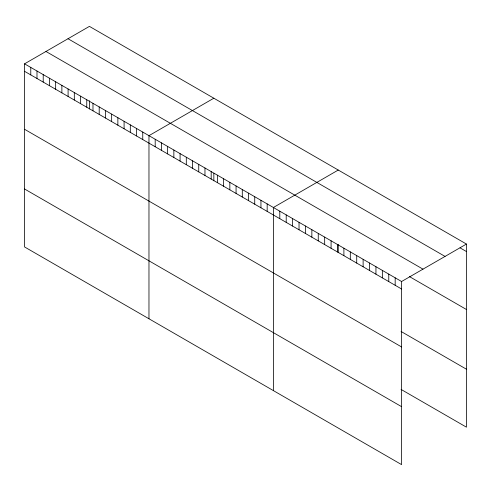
<?xml version="1.0" encoding="UTF-8"?>
<svg xmlns="http://www.w3.org/2000/svg" width="491" height="491" viewBox="0 0 491 491"><rect width="100%" height="100%" fill="white"/><g stroke="black" fill="none" stroke-linecap="round" stroke-linejoin="round"><path stroke-width="0.74" d="M24.55 63.83L401.583 281.509L401.583 464.621L24.55 246.942L24.55 63.83L89.417 26.379L466.45 244.058L466.45 427.17L401.073 389.424M213.837 98.212L148.969 135.663L148.969 318.776M338.256 170.046L273.395 207.497L273.395 390.609M401.583 281.509L466.45 244.058M460.042 247.845L466.45 251.545M68.01 38.734L445.042 256.419M45.958 51.469L422.99 269.148M409.402 276.568L466.45 309.502M24.55 71.312L401.583 288.99M401.073 331.468L466.45 369.214M24.55 129.268L401.583 346.947M24.55 188.986L401.583 406.665M395.175 277.808L395.175 285.289M388.768 274.107L388.768 281.589M382.354 270.406L382.354 277.888M375.946 266.705L375.946 274.187M369.539 263.004L369.539 270.492M363.125 259.303L363.125 266.791M356.718 255.602L356.718 263.09M350.31 251.901L350.31 259.389M343.896 248.201L343.896 255.688M338.256 244.444L338.256 252.656M337.489 244.5L337.489 251.987M331.081 240.799L331.081 248.286M324.668 237.098L324.668 244.586M318.26 233.397L318.26 240.885M311.853 229.702L311.853 237.184M305.439 226.001L305.439 233.483M299.031 222.3L299.031 229.782M292.624 218.599L292.624 226.081M286.21 214.898L286.21 222.38M279.802 211.198L279.802 218.679M267.172 203.906L267.172 211.388M260.948 200.31L260.948 207.797M254.731 196.719L254.731 204.207M248.507 193.129L248.507 200.616M242.29 189.538L242.29 197.02M236.067 185.948L236.067 193.429M229.843 182.351L229.843 189.839M223.626 178.761L223.626 186.249M217.403 175.17L217.403 182.658M213.837 173.36L213.837 180.823M211.185 171.58L211.185 179.062M204.962 167.99L204.962 175.471M198.738 164.393L198.738 171.881M192.521 160.803L192.521 168.29M186.298 157.212L186.298 164.7M180.074 153.622L180.074 161.103M173.857 150.031L173.857 157.513M167.634 146.435L167.634 153.922M161.416 142.844L161.416 150.332M155.193 139.254L155.193 146.735M142.752 132.073L142.752 139.554M136.529 128.476L136.529 135.964M130.311 124.886L130.311 132.374M124.088 121.295L124.088 128.777M117.865 117.705L117.865 125.187M111.647 114.108L111.647 121.596M105.424 110.518L105.424 118.006M99.2 106.928L99.2 114.415M92.983 103.337L92.983 110.819M89.417 100.778L89.417 108.99M86.76 99.747L86.76 107.228M80.542 96.15L80.542 103.638M74.319 92.56L74.319 100.047M68.096 88.969L68.096 96.457M61.878 85.379L61.878 92.86M55.655 81.788L55.655 89.27M49.431 78.192L49.431 85.68M43.214 74.601L43.214 82.089M36.991 71.011L36.991 78.499M30.773 67.42L30.773 74.902"/></g></svg>
